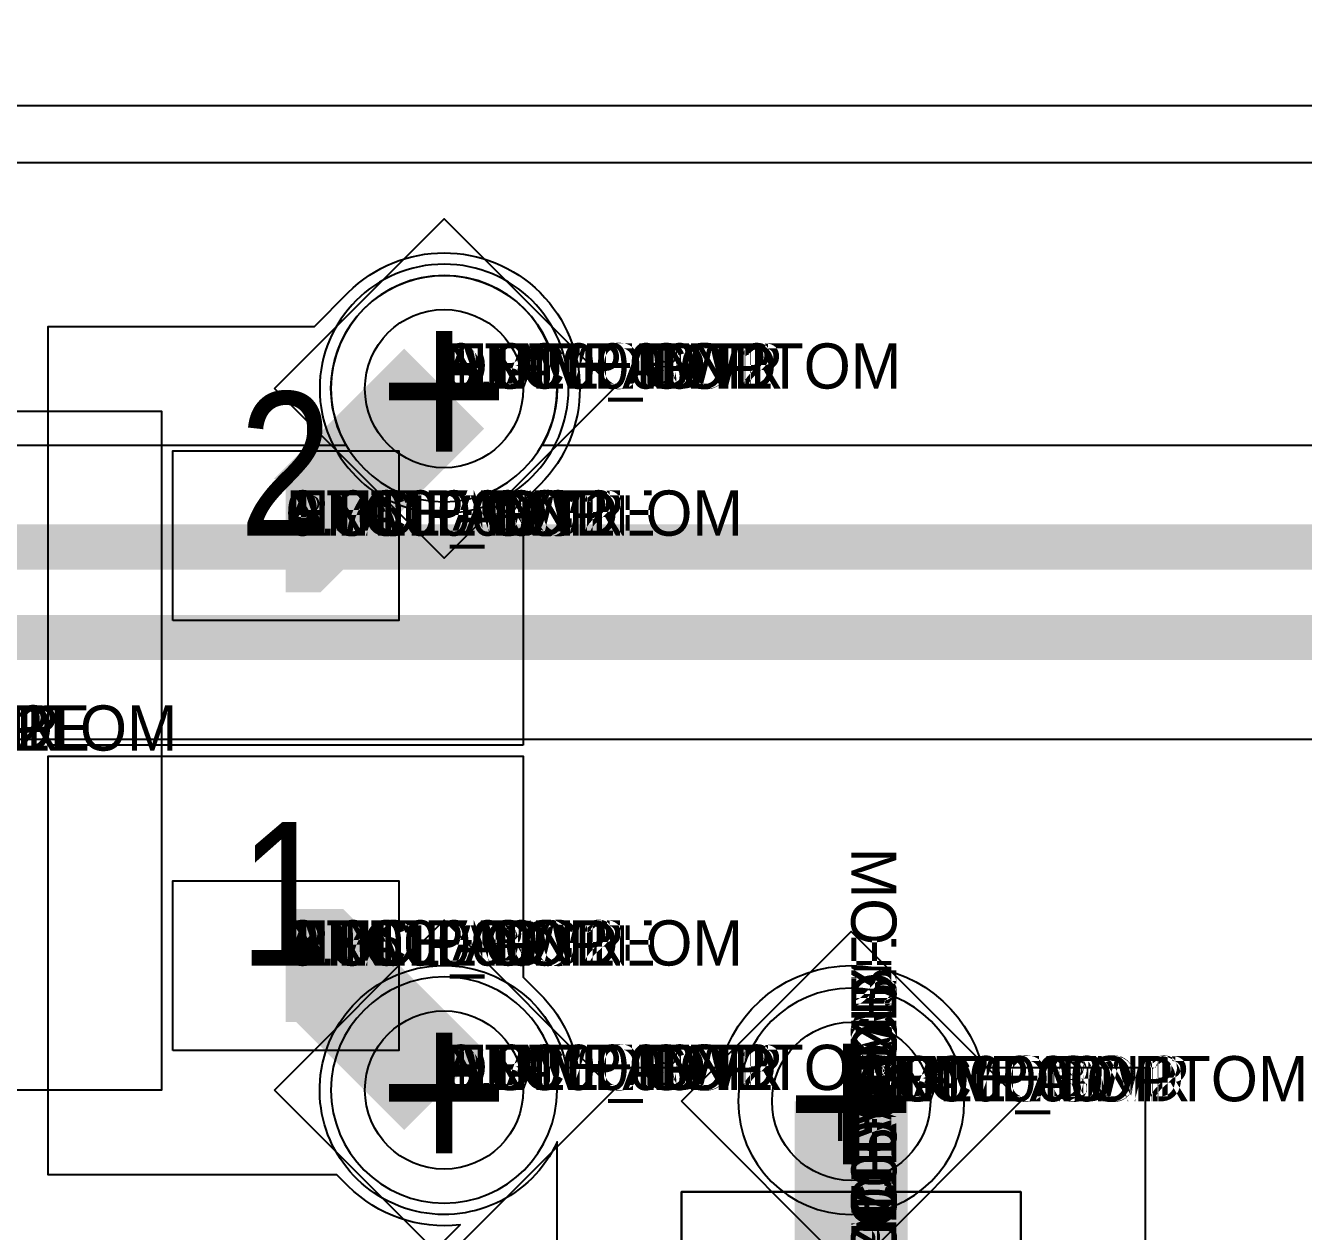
# Model space of a CAD drawing. Extents: x 0 to 323, y 0 to 320.
# Drawn here: x 90.06 to 95.71, y 254.63 to 259.96 of the extents above; entities that cross this region are included whole.
import ezdxf
from ezdxf.enums import TextEntityAlignment as Align

# ---------------------------------------------------------------- set-up
doc = ezdxf.new("R2010")
doc.units = 0
doc.header["$MEASUREMENT"] = 0
doc.layers.get('0').update_dxf_attribs({"linetype": 'CONTINUOUS'})
for name, color, linetype in [('CDN_FIGURES', 7, 'CONTINUOUS'), ('ETCH_BOTTOM', 7, 'CONTINUOUS'), ('ETCH_GND', 3, 'CONTINUOUS'), ('ETCH_INT1', 4, 'CONTINUOUS'), ('ETCH_INT2', 5, 'CONTINUOUS'), ('ETCH_PWR', 6, 'CONTINUOUS'), ('ETCH_TOP', 2, 'CONTINUOUS'), ('MANUFACTURING_NCLEGEND-1-6', 8, 'CONTINUOUS'), ('PACKAGE_GEOMETRY_ASSEMBLY_TOP', 11, 'CONTINUOUS'), ('PACKAGE_GEOMETRY_PIN_NUMBER', 9, 'CONTINUOUS')]:
    doc.layers.add(name, color=color, linetype=linetype)

# ---------------------------------------------------------------- blocks, each defined once
blk = doc.blocks.new('PAD_INFO')
for tag in ['SHAPE_TYPE', 'PAD_HEIGHT', 'PAD_LAYER', 'PAD_TYPE', 'PAD_WIDTH']:
    blk.add_attdef(tag, (0, 0), '', height=0.2)
at = {"flags": 2}
blk.add_attdef('CDN_TYPE', (0, 0), '', height=0.2, dxfattribs=at)
blk = doc.blocks.new('DRILL_INFO')
at = {"flags": 2}
blk.add_attdef('CDN_TYPE', (0, 0), '', height=0.2, dxfattribs=at)
for tag in ['FSHAPE', 'FCHAR', 'DRILL_HEIGHT', 'DIAMETER', 'PLATED', 'DRILL_WIDTH']:
    blk.add_attdef(tag, (0, 0), '', height=0.2)
blk = doc.blocks.new('VIA0700X0300')
at = {"layer": 'ETCH_BOTTOM'}
blk.add_circle((0, 0), 0.35, dxfattribs=at)
at = {"layer": 'ETCH_GND'}
blk.add_circle((0, 0), 0.35, dxfattribs=at)
at = {"layer": 'ETCH_INT1'}
blk.add_circle((0, 0), 0.35, dxfattribs=at)
at = {"layer": 'ETCH_INT2'}
blk.add_circle((0, 0), 0.35, dxfattribs=at)
at = {"layer": 'ETCH_PWR'}
blk.add_circle((0, 0), 0.35, dxfattribs=at)
at = {"layer": 'ETCH_TOP'}
blk.add_circle((0, 0), 0.35, dxfattribs=at)
ref = blk.add_blockref('PAD_INFO', (0, 0))
ref.add_attrib('PAD_LAYER', 'ETCH_TOP', (0, 0), dxfattribs={"height": 0.2})
ref.add_attrib('SHAPE_TYPE', 'NULL', (0, 0), dxfattribs={"height": 0.2})
ref.add_attrib('PAD_TYPE', 'ANTIPAD', (0, 0), dxfattribs={"height": 0.2})
ref.add_attrib('PAD_WIDTH', '0.000000', (0, 0), dxfattribs={"height": 0.2})
ref.add_attrib('PAD_HEIGHT', '0.000000', (0, 0), dxfattribs={"height": 0.2})
ref = blk.add_blockref('PAD_INFO', (0, 0))
ref.add_attrib('PAD_LAYER', 'ETCH_GND', (0, 0), dxfattribs={"height": 0.2})
ref.add_attrib('SHAPE_TYPE', 'NULL', (0, 0), dxfattribs={"height": 0.2})
ref.add_attrib('PAD_TYPE', 'ANTIPAD', (0, 0), dxfattribs={"height": 0.2})
ref.add_attrib('PAD_WIDTH', '0.000000', (0, 0), dxfattribs={"height": 0.2})
ref.add_attrib('PAD_HEIGHT', '0.000000', (0, 0), dxfattribs={"height": 0.2})
ref = blk.add_blockref('PAD_INFO', (0, 0))
ref.add_attrib('PAD_LAYER', 'ETCH_INT1', (0, 0), dxfattribs={"height": 0.2})
ref.add_attrib('SHAPE_TYPE', 'NULL', (0, 0), dxfattribs={"height": 0.2})
ref.add_attrib('PAD_TYPE', 'ANTIPAD', (0, 0), dxfattribs={"height": 0.2})
ref.add_attrib('PAD_WIDTH', '0.000000', (0, 0), dxfattribs={"height": 0.2})
ref.add_attrib('PAD_HEIGHT', '0.000000', (0, 0), dxfattribs={"height": 0.2})
ref = blk.add_blockref('PAD_INFO', (0, 0))
ref.add_attrib('PAD_LAYER', 'ETCH_INT2', (0, 0), dxfattribs={"height": 0.2})
ref.add_attrib('SHAPE_TYPE', 'NULL', (0, 0), dxfattribs={"height": 0.2})
ref.add_attrib('PAD_TYPE', 'ANTIPAD', (0, 0), dxfattribs={"height": 0.2})
ref.add_attrib('PAD_WIDTH', '0.000000', (0, 0), dxfattribs={"height": 0.2})
ref.add_attrib('PAD_HEIGHT', '0.000000', (0, 0), dxfattribs={"height": 0.2})
ref = blk.add_blockref('PAD_INFO', (0, 0))
ref.add_attrib('PAD_LAYER', 'ETCH_PWR', (0, 0), dxfattribs={"height": 0.2})
ref.add_attrib('SHAPE_TYPE', 'NULL', (0, 0), dxfattribs={"height": 0.2})
ref.add_attrib('PAD_TYPE', 'ANTIPAD', (0, 0), dxfattribs={"height": 0.2})
ref.add_attrib('PAD_WIDTH', '0.000000', (0, 0), dxfattribs={"height": 0.2})
ref.add_attrib('PAD_HEIGHT', '0.000000', (0, 0), dxfattribs={"height": 0.2})
ref = blk.add_blockref('PAD_INFO', (0, 0))
ref.add_attrib('PAD_LAYER', 'ETCH_BOTTOM', (0, 0), dxfattribs={"height": 0.2})
ref.add_attrib('SHAPE_TYPE', 'NULL', (0, 0), dxfattribs={"height": 0.2})
ref.add_attrib('PAD_TYPE', 'ANTIPAD', (0, 0), dxfattribs={"height": 0.2})
ref.add_attrib('PAD_WIDTH', '0.000000', (0, 0), dxfattribs={"height": 0.2})
ref.add_attrib('PAD_HEIGHT', '0.000000', (0, 0), dxfattribs={"height": 0.2})
ref = blk.add_blockref('PAD_INFO', (0, 0))
ref.add_attrib('PAD_LAYER', 'ETCH_TOP', (0, 0), dxfattribs={"height": 0.2})
ref.add_attrib('SHAPE_TYPE', 'NULL', (0, 0), dxfattribs={"height": 0.2})
ref.add_attrib('PAD_TYPE', 'THERMAL', (0, 0), dxfattribs={"height": 0.2})
ref.add_attrib('PAD_WIDTH', '0.000000', (0, 0), dxfattribs={"height": 0.2})
ref.add_attrib('PAD_HEIGHT', '0.000000', (0, 0), dxfattribs={"height": 0.2})
ref = blk.add_blockref('PAD_INFO', (0, 0))
ref.add_attrib('PAD_LAYER', 'ETCH_GND', (0, 0), dxfattribs={"height": 0.2})
ref.add_attrib('SHAPE_TYPE', 'NULL', (0, 0), dxfattribs={"height": 0.2})
ref.add_attrib('PAD_TYPE', 'THERMAL', (0, 0), dxfattribs={"height": 0.2})
ref.add_attrib('PAD_WIDTH', '0.000000', (0, 0), dxfattribs={"height": 0.2})
ref.add_attrib('PAD_HEIGHT', '0.000000', (0, 0), dxfattribs={"height": 0.2})
ref = blk.add_blockref('PAD_INFO', (0, 0))
ref.add_attrib('PAD_LAYER', 'ETCH_INT1', (0, 0), dxfattribs={"height": 0.2})
ref.add_attrib('SHAPE_TYPE', 'NULL', (0, 0), dxfattribs={"height": 0.2})
ref.add_attrib('PAD_TYPE', 'THERMAL', (0, 0), dxfattribs={"height": 0.2})
ref.add_attrib('PAD_WIDTH', '0.000000', (0, 0), dxfattribs={"height": 0.2})
ref.add_attrib('PAD_HEIGHT', '0.000000', (0, 0), dxfattribs={"height": 0.2})
ref = blk.add_blockref('PAD_INFO', (0, 0))
ref.add_attrib('PAD_LAYER', 'ETCH_INT2', (0, 0), dxfattribs={"height": 0.2})
ref.add_attrib('SHAPE_TYPE', 'NULL', (0, 0), dxfattribs={"height": 0.2})
ref.add_attrib('PAD_TYPE', 'THERMAL', (0, 0), dxfattribs={"height": 0.2})
ref.add_attrib('PAD_WIDTH', '0.000000', (0, 0), dxfattribs={"height": 0.2})
ref.add_attrib('PAD_HEIGHT', '0.000000', (0, 0), dxfattribs={"height": 0.2})
ref = blk.add_blockref('PAD_INFO', (0, 0))
ref.add_attrib('PAD_LAYER', 'ETCH_PWR', (0, 0), dxfattribs={"height": 0.2})
ref.add_attrib('SHAPE_TYPE', 'NULL', (0, 0), dxfattribs={"height": 0.2})
ref.add_attrib('PAD_TYPE', 'THERMAL', (0, 0), dxfattribs={"height": 0.2})
ref.add_attrib('PAD_WIDTH', '0.000000', (0, 0), dxfattribs={"height": 0.2})
ref.add_attrib('PAD_HEIGHT', '0.000000', (0, 0), dxfattribs={"height": 0.2})
ref = blk.add_blockref('PAD_INFO', (0, 0))
ref.add_attrib('PAD_LAYER', 'ETCH_BOTTOM', (0, 0), dxfattribs={"height": 0.2})
ref.add_attrib('SHAPE_TYPE', 'NULL', (0, 0), dxfattribs={"height": 0.2})
ref.add_attrib('PAD_TYPE', 'THERMAL', (0, 0), dxfattribs={"height": 0.2})
ref.add_attrib('PAD_WIDTH', '0.000000', (0, 0), dxfattribs={"height": 0.2})
ref.add_attrib('PAD_HEIGHT', '0.000000', (0, 0), dxfattribs={"height": 0.2})
ref = blk.add_blockref('PAD_INFO', (0, 0))
ref.add_attrib('PAD_LAYER', 'ETCH_TOP', (0, 0), dxfattribs={"height": 0.2})
ref.add_attrib('SHAPE_TYPE', 'CIRCLE', (0, 0), dxfattribs={"height": 0.2})
ref.add_attrib('PAD_TYPE', 'REGULAR', (0, 0), dxfattribs={"height": 0.2})
ref.add_attrib('PAD_WIDTH', '0.700000', (0, 0), dxfattribs={"height": 0.2})
ref.add_attrib('PAD_HEIGHT', '0.700000', (0, 0), dxfattribs={"height": 0.2})
ref = blk.add_blockref('PAD_INFO', (0, 0))
ref.add_attrib('PAD_LAYER', 'ETCH_GND', (0, 0), dxfattribs={"height": 0.2})
ref.add_attrib('SHAPE_TYPE', 'CIRCLE', (0, 0), dxfattribs={"height": 0.2})
ref.add_attrib('PAD_TYPE', 'REGULAR', (0, 0), dxfattribs={"height": 0.2})
ref.add_attrib('PAD_WIDTH', '0.700000', (0, 0), dxfattribs={"height": 0.2})
ref.add_attrib('PAD_HEIGHT', '0.700000', (0, 0), dxfattribs={"height": 0.2})
ref = blk.add_blockref('PAD_INFO', (0, 0))
ref.add_attrib('PAD_LAYER', 'ETCH_INT1', (0, 0), dxfattribs={"height": 0.2})
ref.add_attrib('SHAPE_TYPE', 'CIRCLE', (0, 0), dxfattribs={"height": 0.2})
ref.add_attrib('PAD_TYPE', 'REGULAR', (0, 0), dxfattribs={"height": 0.2})
ref.add_attrib('PAD_WIDTH', '0.700000', (0, 0), dxfattribs={"height": 0.2})
ref.add_attrib('PAD_HEIGHT', '0.700000', (0, 0), dxfattribs={"height": 0.2})
ref = blk.add_blockref('PAD_INFO', (0, 0))
ref.add_attrib('PAD_LAYER', 'ETCH_INT2', (0, 0), dxfattribs={"height": 0.2})
ref.add_attrib('SHAPE_TYPE', 'CIRCLE', (0, 0), dxfattribs={"height": 0.2})
ref.add_attrib('PAD_TYPE', 'REGULAR', (0, 0), dxfattribs={"height": 0.2})
ref.add_attrib('PAD_WIDTH', '0.700000', (0, 0), dxfattribs={"height": 0.2})
ref.add_attrib('PAD_HEIGHT', '0.700000', (0, 0), dxfattribs={"height": 0.2})
ref = blk.add_blockref('PAD_INFO', (0, 0))
ref.add_attrib('PAD_LAYER', 'ETCH_PWR', (0, 0), dxfattribs={"height": 0.2})
ref.add_attrib('SHAPE_TYPE', 'CIRCLE', (0, 0), dxfattribs={"height": 0.2})
ref.add_attrib('PAD_TYPE', 'REGULAR', (0, 0), dxfattribs={"height": 0.2})
ref.add_attrib('PAD_WIDTH', '0.700000', (0, 0), dxfattribs={"height": 0.2})
ref.add_attrib('PAD_HEIGHT', '0.700000', (0, 0), dxfattribs={"height": 0.2})
ref = blk.add_blockref('PAD_INFO', (0, 0))
ref.add_attrib('PAD_LAYER', 'ETCH_BOTTOM', (0, 0), dxfattribs={"height": 0.2})
ref.add_attrib('SHAPE_TYPE', 'CIRCLE', (0, 0), dxfattribs={"height": 0.2})
ref.add_attrib('PAD_TYPE', 'REGULAR', (0, 0), dxfattribs={"height": 0.2})
ref.add_attrib('PAD_WIDTH', '0.700000', (0, 0), dxfattribs={"height": 0.2})
ref.add_attrib('PAD_HEIGHT', '0.700000', (0, 0), dxfattribs={"height": 0.2})
ref = blk.add_blockref('DRILL_INFO', (0, 0))
ref.add_attrib('DIAMETER', '0.300000', (0, 0), dxfattribs={"height": 0.2})
ref.add_attrib('PLATED', 'PLATED', (0, 0), dxfattribs={"height": 0.2})
ref.add_attrib('FSHAPE', 'DIAMOND', (0, 0), dxfattribs={"height": 0.2})
ref.add_attrib('FCHAR', '+', (0, 0), dxfattribs={"height": 0.2})
ref.add_attrib('DRILL_WIDTH', '1.500000', (0, 0), dxfattribs={"height": 0.2})
ref.add_attrib('DRILL_HEIGHT', '1.500000', (0, 0), dxfattribs={"height": 0.2})
for tag in ['CDN_TYPE', 'PIN']:
    blk.add_attdef(tag, (0, 0), '', height=0.2)
at = {"flags": 2}
for tag in ['PSTKNAME', 'BBV']:
    blk.add_attdef(tag, (0, 0), '', height=0.2, dxfattribs=at)
blk = doc.blocks.new('FIGURE_DIAMOND')
at = {"layer": 'CDN_FIGURES'}
blk.add_lwpolyline([(-0.5, 0), (0, 0.5), (0.5, 0), (0, -0.5)], close=True, dxfattribs=at)
blk = doc.blocks.new('RC1000X1500TS')
at = {"layer": 'ETCH_TOP'}
blk.add_lwpolyline([(-0.5, -0.75), (-0.5, 0.75), (0.5, 0.75), (0.5, -0.75)], close=True, dxfattribs=at)
ref = blk.add_blockref('PAD_INFO', (0, 0))
ref.add_attrib('PAD_LAYER', 'ETCH_TOP', (0, 0), dxfattribs={"height": 0.2})
ref.add_attrib('SHAPE_TYPE', 'NULL', (0, 0), dxfattribs={"height": 0.2})
ref.add_attrib('PAD_TYPE', 'ANTIPAD', (0, 0), dxfattribs={"height": 0.2})
ref.add_attrib('PAD_WIDTH', '0.000000', (0, 0), dxfattribs={"height": 0.2})
ref.add_attrib('PAD_HEIGHT', '0.000000', (0, 0), dxfattribs={"height": 0.2})
ref = blk.add_blockref('PAD_INFO', (0, 0))
ref.add_attrib('PAD_LAYER', 'ETCH_GND', (0, 0), dxfattribs={"height": 0.2})
ref.add_attrib('SHAPE_TYPE', 'NULL', (0, 0), dxfattribs={"height": 0.2})
ref.add_attrib('PAD_TYPE', 'ANTIPAD', (0, 0), dxfattribs={"height": 0.2})
ref.add_attrib('PAD_WIDTH', '0.000000', (0, 0), dxfattribs={"height": 0.2})
ref.add_attrib('PAD_HEIGHT', '0.000000', (0, 0), dxfattribs={"height": 0.2})
ref = blk.add_blockref('PAD_INFO', (0, 0))
ref.add_attrib('PAD_LAYER', 'ETCH_INT1', (0, 0), dxfattribs={"height": 0.2})
ref.add_attrib('SHAPE_TYPE', 'NULL', (0, 0), dxfattribs={"height": 0.2})
ref.add_attrib('PAD_TYPE', 'ANTIPAD', (0, 0), dxfattribs={"height": 0.2})
ref.add_attrib('PAD_WIDTH', '0.000000', (0, 0), dxfattribs={"height": 0.2})
ref.add_attrib('PAD_HEIGHT', '0.000000', (0, 0), dxfattribs={"height": 0.2})
ref = blk.add_blockref('PAD_INFO', (0, 0))
ref.add_attrib('PAD_LAYER', 'ETCH_INT2', (0, 0), dxfattribs={"height": 0.2})
ref.add_attrib('SHAPE_TYPE', 'NULL', (0, 0), dxfattribs={"height": 0.2})
ref.add_attrib('PAD_TYPE', 'ANTIPAD', (0, 0), dxfattribs={"height": 0.2})
ref.add_attrib('PAD_WIDTH', '0.000000', (0, 0), dxfattribs={"height": 0.2})
ref.add_attrib('PAD_HEIGHT', '0.000000', (0, 0), dxfattribs={"height": 0.2})
ref = blk.add_blockref('PAD_INFO', (0, 0))
ref.add_attrib('PAD_LAYER', 'ETCH_PWR', (0, 0), dxfattribs={"height": 0.2})
ref.add_attrib('SHAPE_TYPE', 'NULL', (0, 0), dxfattribs={"height": 0.2})
ref.add_attrib('PAD_TYPE', 'ANTIPAD', (0, 0), dxfattribs={"height": 0.2})
ref.add_attrib('PAD_WIDTH', '0.000000', (0, 0), dxfattribs={"height": 0.2})
ref.add_attrib('PAD_HEIGHT', '0.000000', (0, 0), dxfattribs={"height": 0.2})
ref = blk.add_blockref('PAD_INFO', (0, 0))
ref.add_attrib('PAD_LAYER', 'ETCH_BOTTOM', (0, 0), dxfattribs={"height": 0.2})
ref.add_attrib('SHAPE_TYPE', 'NULL', (0, 0), dxfattribs={"height": 0.2})
ref.add_attrib('PAD_TYPE', 'ANTIPAD', (0, 0), dxfattribs={"height": 0.2})
ref.add_attrib('PAD_WIDTH', '0.000000', (0, 0), dxfattribs={"height": 0.2})
ref.add_attrib('PAD_HEIGHT', '0.000000', (0, 0), dxfattribs={"height": 0.2})
ref = blk.add_blockref('PAD_INFO', (0, 0))
ref.add_attrib('PAD_LAYER', 'ETCH_TOP', (0, 0), dxfattribs={"height": 0.2})
ref.add_attrib('SHAPE_TYPE', 'NULL', (0, 0), dxfattribs={"height": 0.2})
ref.add_attrib('PAD_TYPE', 'THERMAL', (0, 0), dxfattribs={"height": 0.2})
ref.add_attrib('PAD_WIDTH', '0.000000', (0, 0), dxfattribs={"height": 0.2})
ref.add_attrib('PAD_HEIGHT', '0.000000', (0, 0), dxfattribs={"height": 0.2})
ref = blk.add_blockref('PAD_INFO', (0, 0))
ref.add_attrib('PAD_LAYER', 'ETCH_GND', (0, 0), dxfattribs={"height": 0.2})
ref.add_attrib('SHAPE_TYPE', 'NULL', (0, 0), dxfattribs={"height": 0.2})
ref.add_attrib('PAD_TYPE', 'THERMAL', (0, 0), dxfattribs={"height": 0.2})
ref.add_attrib('PAD_WIDTH', '0.000000', (0, 0), dxfattribs={"height": 0.2})
ref.add_attrib('PAD_HEIGHT', '0.000000', (0, 0), dxfattribs={"height": 0.2})
ref = blk.add_blockref('PAD_INFO', (0, 0))
ref.add_attrib('PAD_LAYER', 'ETCH_INT1', (0, 0), dxfattribs={"height": 0.2})
ref.add_attrib('SHAPE_TYPE', 'NULL', (0, 0), dxfattribs={"height": 0.2})
ref.add_attrib('PAD_TYPE', 'THERMAL', (0, 0), dxfattribs={"height": 0.2})
ref.add_attrib('PAD_WIDTH', '0.000000', (0, 0), dxfattribs={"height": 0.2})
ref.add_attrib('PAD_HEIGHT', '0.000000', (0, 0), dxfattribs={"height": 0.2})
ref = blk.add_blockref('PAD_INFO', (0, 0))
ref.add_attrib('PAD_LAYER', 'ETCH_INT2', (0, 0), dxfattribs={"height": 0.2})
ref.add_attrib('SHAPE_TYPE', 'NULL', (0, 0), dxfattribs={"height": 0.2})
ref.add_attrib('PAD_TYPE', 'THERMAL', (0, 0), dxfattribs={"height": 0.2})
ref.add_attrib('PAD_WIDTH', '0.000000', (0, 0), dxfattribs={"height": 0.2})
ref.add_attrib('PAD_HEIGHT', '0.000000', (0, 0), dxfattribs={"height": 0.2})
ref = blk.add_blockref('PAD_INFO', (0, 0))
ref.add_attrib('PAD_LAYER', 'ETCH_PWR', (0, 0), dxfattribs={"height": 0.2})
ref.add_attrib('SHAPE_TYPE', 'NULL', (0, 0), dxfattribs={"height": 0.2})
ref.add_attrib('PAD_TYPE', 'THERMAL', (0, 0), dxfattribs={"height": 0.2})
ref.add_attrib('PAD_WIDTH', '0.000000', (0, 0), dxfattribs={"height": 0.2})
ref.add_attrib('PAD_HEIGHT', '0.000000', (0, 0), dxfattribs={"height": 0.2})
ref = blk.add_blockref('PAD_INFO', (0, 0))
ref.add_attrib('PAD_LAYER', 'ETCH_BOTTOM', (0, 0), dxfattribs={"height": 0.2})
ref.add_attrib('SHAPE_TYPE', 'NULL', (0, 0), dxfattribs={"height": 0.2})
ref.add_attrib('PAD_TYPE', 'THERMAL', (0, 0), dxfattribs={"height": 0.2})
ref.add_attrib('PAD_WIDTH', '0.000000', (0, 0), dxfattribs={"height": 0.2})
ref.add_attrib('PAD_HEIGHT', '0.000000', (0, 0), dxfattribs={"height": 0.2})
ref = blk.add_blockref('PAD_INFO', (0, 0))
ref.add_attrib('PAD_LAYER', 'ETCH_GND', (0, 0), dxfattribs={"height": 0.2})
ref.add_attrib('SHAPE_TYPE', 'NULL', (0, 0), dxfattribs={"height": 0.2})
ref.add_attrib('PAD_TYPE', 'REGULAR', (0, 0), dxfattribs={"height": 0.2})
ref.add_attrib('PAD_WIDTH', '0.000000', (0, 0), dxfattribs={"height": 0.2})
ref.add_attrib('PAD_HEIGHT', '0.000000', (0, 0), dxfattribs={"height": 0.2})
ref = blk.add_blockref('PAD_INFO', (0, 0))
ref.add_attrib('PAD_LAYER', 'ETCH_INT1', (0, 0), dxfattribs={"height": 0.2})
ref.add_attrib('SHAPE_TYPE', 'NULL', (0, 0), dxfattribs={"height": 0.2})
ref.add_attrib('PAD_TYPE', 'REGULAR', (0, 0), dxfattribs={"height": 0.2})
ref.add_attrib('PAD_WIDTH', '0.000000', (0, 0), dxfattribs={"height": 0.2})
ref.add_attrib('PAD_HEIGHT', '0.000000', (0, 0), dxfattribs={"height": 0.2})
ref = blk.add_blockref('PAD_INFO', (0, 0))
ref.add_attrib('PAD_LAYER', 'ETCH_INT2', (0, 0), dxfattribs={"height": 0.2})
ref.add_attrib('SHAPE_TYPE', 'NULL', (0, 0), dxfattribs={"height": 0.2})
ref.add_attrib('PAD_TYPE', 'REGULAR', (0, 0), dxfattribs={"height": 0.2})
ref.add_attrib('PAD_WIDTH', '0.000000', (0, 0), dxfattribs={"height": 0.2})
ref.add_attrib('PAD_HEIGHT', '0.000000', (0, 0), dxfattribs={"height": 0.2})
ref = blk.add_blockref('PAD_INFO', (0, 0))
ref.add_attrib('PAD_LAYER', 'ETCH_PWR', (0, 0), dxfattribs={"height": 0.2})
ref.add_attrib('SHAPE_TYPE', 'NULL', (0, 0), dxfattribs={"height": 0.2})
ref.add_attrib('PAD_TYPE', 'REGULAR', (0, 0), dxfattribs={"height": 0.2})
ref.add_attrib('PAD_WIDTH', '0.000000', (0, 0), dxfattribs={"height": 0.2})
ref.add_attrib('PAD_HEIGHT', '0.000000', (0, 0), dxfattribs={"height": 0.2})
ref = blk.add_blockref('PAD_INFO', (0, 0))
ref.add_attrib('PAD_LAYER', 'ETCH_BOTTOM', (0, 0), dxfattribs={"height": 0.2})
ref.add_attrib('SHAPE_TYPE', 'NULL', (0, 0), dxfattribs={"height": 0.2})
ref.add_attrib('PAD_TYPE', 'REGULAR', (0, 0), dxfattribs={"height": 0.2})
ref.add_attrib('PAD_WIDTH', '0.000000', (0, 0), dxfattribs={"height": 0.2})
ref.add_attrib('PAD_HEIGHT', '0.000000', (0, 0), dxfattribs={"height": 0.2})
ref = blk.add_blockref('DRILL_INFO', (0, 0))
ref.add_attrib('DIAMETER', '0.000000', (0, 0), dxfattribs={"height": 0.2})
ref.add_attrib('PLATED', 'PLATED', (0, 0), dxfattribs={"height": 0.2})
ref.add_attrib('FSHAPE', 'NULL', (0, 0), dxfattribs={"height": 0.2})
ref.add_attrib('DRILL_WIDTH', '0.000000', (0, 0), dxfattribs={"height": 0.2})
ref.add_attrib('DRILL_HEIGHT', '0.000000', (0, 0), dxfattribs={"height": 0.2})
ref = blk.add_blockref('PAD_INFO', (0, 0))
ref.add_attrib('PAD_LAYER', 'ETCH_TOP', (0, 0), dxfattribs={"height": 0.2})
ref.add_attrib('SHAPE_TYPE', 'RECTANGLE', (0, 0), dxfattribs={"height": 0.2})
ref.add_attrib('PAD_TYPE', 'REGULAR', (0, 0), dxfattribs={"height": 0.2})
ref.add_attrib('PAD_WIDTH', '1.000000', (0, 0), dxfattribs={"height": 0.2})
ref.add_attrib('PAD_HEIGHT', '1.500000', (0, 0), dxfattribs={"height": 0.2})
for tag in ['CDN_TYPE', 'PIN']:
    blk.add_attdef(tag, (0, 0), '', height=0.2)
at = {"flags": 2}
for tag in ['PSTKNAME', 'BBV']:
    blk.add_attdef(tag, (0, 0), '', height=0.2, dxfattribs=at)
blk = doc.blocks.new('F56')
at = {"layer": 'ETCH_TOP'}
ref = blk.add_blockref('RC1000X1500TS', (0, 0), dxfattribs=at)
ref.add_attrib('CDN_TYPE', 'PIN', (0, 0), dxfattribs={"height": 0.2})
ref.add_attrib('PIN', '1', (0, 0), dxfattribs={"height": 0.2})
ref = blk.add_blockref('RC1000X1500TS', (1.75, 0), dxfattribs=at)
ref.add_attrib('CDN_TYPE', 'PIN', (0, 0), dxfattribs={"height": 0.2})
ref.add_attrib('PIN', '2', (0, 0), dxfattribs={"height": 0.2})
at = {"flags": 2}
for tag in ['SYMBOL_TYPE', 'CDN_TYPE', 'REFDES']:
    blk.add_attdef(tag, (0, 0), '', height=0.2, dxfattribs=at)
blk = doc.blocks.new('RC1000X0750TS')
at = {"layer": 'ETCH_TOP'}
blk.add_lwpolyline([(-0.5, -0.375), (-0.5, 0.375), (0.5, 0.375), (0.5, -0.375)], close=True, dxfattribs=at)
ref = blk.add_blockref('PAD_INFO', (0, 0))
ref.add_attrib('PAD_LAYER', 'ETCH_TOP', (0, 0), dxfattribs={"height": 0.2})
ref.add_attrib('SHAPE_TYPE', 'NULL', (0, 0), dxfattribs={"height": 0.2})
ref.add_attrib('PAD_TYPE', 'ANTIPAD', (0, 0), dxfattribs={"height": 0.2})
ref.add_attrib('PAD_WIDTH', '0.000000', (0, 0), dxfattribs={"height": 0.2})
ref.add_attrib('PAD_HEIGHT', '0.000000', (0, 0), dxfattribs={"height": 0.2})
ref = blk.add_blockref('PAD_INFO', (0, 0))
ref.add_attrib('PAD_LAYER', 'ETCH_GND', (0, 0), dxfattribs={"height": 0.2})
ref.add_attrib('SHAPE_TYPE', 'NULL', (0, 0), dxfattribs={"height": 0.2})
ref.add_attrib('PAD_TYPE', 'ANTIPAD', (0, 0), dxfattribs={"height": 0.2})
ref.add_attrib('PAD_WIDTH', '0.000000', (0, 0), dxfattribs={"height": 0.2})
ref.add_attrib('PAD_HEIGHT', '0.000000', (0, 0), dxfattribs={"height": 0.2})
ref = blk.add_blockref('PAD_INFO', (0, 0))
ref.add_attrib('PAD_LAYER', 'ETCH_INT1', (0, 0), dxfattribs={"height": 0.2})
ref.add_attrib('SHAPE_TYPE', 'NULL', (0, 0), dxfattribs={"height": 0.2})
ref.add_attrib('PAD_TYPE', 'ANTIPAD', (0, 0), dxfattribs={"height": 0.2})
ref.add_attrib('PAD_WIDTH', '0.000000', (0, 0), dxfattribs={"height": 0.2})
ref.add_attrib('PAD_HEIGHT', '0.000000', (0, 0), dxfattribs={"height": 0.2})
ref = blk.add_blockref('PAD_INFO', (0, 0))
ref.add_attrib('PAD_LAYER', 'ETCH_INT2', (0, 0), dxfattribs={"height": 0.2})
ref.add_attrib('SHAPE_TYPE', 'NULL', (0, 0), dxfattribs={"height": 0.2})
ref.add_attrib('PAD_TYPE', 'ANTIPAD', (0, 0), dxfattribs={"height": 0.2})
ref.add_attrib('PAD_WIDTH', '0.000000', (0, 0), dxfattribs={"height": 0.2})
ref.add_attrib('PAD_HEIGHT', '0.000000', (0, 0), dxfattribs={"height": 0.2})
ref = blk.add_blockref('PAD_INFO', (0, 0))
ref.add_attrib('PAD_LAYER', 'ETCH_PWR', (0, 0), dxfattribs={"height": 0.2})
ref.add_attrib('SHAPE_TYPE', 'NULL', (0, 0), dxfattribs={"height": 0.2})
ref.add_attrib('PAD_TYPE', 'ANTIPAD', (0, 0), dxfattribs={"height": 0.2})
ref.add_attrib('PAD_WIDTH', '0.000000', (0, 0), dxfattribs={"height": 0.2})
ref.add_attrib('PAD_HEIGHT', '0.000000', (0, 0), dxfattribs={"height": 0.2})
ref = blk.add_blockref('PAD_INFO', (0, 0))
ref.add_attrib('PAD_LAYER', 'ETCH_BOTTOM', (0, 0), dxfattribs={"height": 0.2})
ref.add_attrib('SHAPE_TYPE', 'NULL', (0, 0), dxfattribs={"height": 0.2})
ref.add_attrib('PAD_TYPE', 'ANTIPAD', (0, 0), dxfattribs={"height": 0.2})
ref.add_attrib('PAD_WIDTH', '0.000000', (0, 0), dxfattribs={"height": 0.2})
ref.add_attrib('PAD_HEIGHT', '0.000000', (0, 0), dxfattribs={"height": 0.2})
ref = blk.add_blockref('PAD_INFO', (0, 0))
ref.add_attrib('PAD_LAYER', 'ETCH_TOP', (0, 0), dxfattribs={"height": 0.2})
ref.add_attrib('SHAPE_TYPE', 'NULL', (0, 0), dxfattribs={"height": 0.2})
ref.add_attrib('PAD_TYPE', 'THERMAL', (0, 0), dxfattribs={"height": 0.2})
ref.add_attrib('PAD_WIDTH', '0.000000', (0, 0), dxfattribs={"height": 0.2})
ref.add_attrib('PAD_HEIGHT', '0.000000', (0, 0), dxfattribs={"height": 0.2})
ref = blk.add_blockref('PAD_INFO', (0, 0))
ref.add_attrib('PAD_LAYER', 'ETCH_GND', (0, 0), dxfattribs={"height": 0.2})
ref.add_attrib('SHAPE_TYPE', 'NULL', (0, 0), dxfattribs={"height": 0.2})
ref.add_attrib('PAD_TYPE', 'THERMAL', (0, 0), dxfattribs={"height": 0.2})
ref.add_attrib('PAD_WIDTH', '0.000000', (0, 0), dxfattribs={"height": 0.2})
ref.add_attrib('PAD_HEIGHT', '0.000000', (0, 0), dxfattribs={"height": 0.2})
ref = blk.add_blockref('PAD_INFO', (0, 0))
ref.add_attrib('PAD_LAYER', 'ETCH_INT1', (0, 0), dxfattribs={"height": 0.2})
ref.add_attrib('SHAPE_TYPE', 'NULL', (0, 0), dxfattribs={"height": 0.2})
ref.add_attrib('PAD_TYPE', 'THERMAL', (0, 0), dxfattribs={"height": 0.2})
ref.add_attrib('PAD_WIDTH', '0.000000', (0, 0), dxfattribs={"height": 0.2})
ref.add_attrib('PAD_HEIGHT', '0.000000', (0, 0), dxfattribs={"height": 0.2})
ref = blk.add_blockref('PAD_INFO', (0, 0))
ref.add_attrib('PAD_LAYER', 'ETCH_INT2', (0, 0), dxfattribs={"height": 0.2})
ref.add_attrib('SHAPE_TYPE', 'NULL', (0, 0), dxfattribs={"height": 0.2})
ref.add_attrib('PAD_TYPE', 'THERMAL', (0, 0), dxfattribs={"height": 0.2})
ref.add_attrib('PAD_WIDTH', '0.000000', (0, 0), dxfattribs={"height": 0.2})
ref.add_attrib('PAD_HEIGHT', '0.000000', (0, 0), dxfattribs={"height": 0.2})
ref = blk.add_blockref('PAD_INFO', (0, 0))
ref.add_attrib('PAD_LAYER', 'ETCH_PWR', (0, 0), dxfattribs={"height": 0.2})
ref.add_attrib('SHAPE_TYPE', 'NULL', (0, 0), dxfattribs={"height": 0.2})
ref.add_attrib('PAD_TYPE', 'THERMAL', (0, 0), dxfattribs={"height": 0.2})
ref.add_attrib('PAD_WIDTH', '0.000000', (0, 0), dxfattribs={"height": 0.2})
ref.add_attrib('PAD_HEIGHT', '0.000000', (0, 0), dxfattribs={"height": 0.2})
ref = blk.add_blockref('PAD_INFO', (0, 0))
ref.add_attrib('PAD_LAYER', 'ETCH_BOTTOM', (0, 0), dxfattribs={"height": 0.2})
ref.add_attrib('SHAPE_TYPE', 'NULL', (0, 0), dxfattribs={"height": 0.2})
ref.add_attrib('PAD_TYPE', 'THERMAL', (0, 0), dxfattribs={"height": 0.2})
ref.add_attrib('PAD_WIDTH', '0.000000', (0, 0), dxfattribs={"height": 0.2})
ref.add_attrib('PAD_HEIGHT', '0.000000', (0, 0), dxfattribs={"height": 0.2})
ref = blk.add_blockref('PAD_INFO', (0, 0))
ref.add_attrib('PAD_LAYER', 'ETCH_TOP', (0, 0), dxfattribs={"height": 0.2})
ref.add_attrib('SHAPE_TYPE', 'RECTANGLE', (0, 0), dxfattribs={"height": 0.2})
ref.add_attrib('PAD_TYPE', 'REGULAR', (0, 0), dxfattribs={"height": 0.2})
ref.add_attrib('PAD_WIDTH', '1.000000', (0, 0), dxfattribs={"height": 0.2})
ref.add_attrib('PAD_HEIGHT', '0.750000', (0, 0), dxfattribs={"height": 0.2})
ref = blk.add_blockref('PAD_INFO', (0, 0))
ref.add_attrib('PAD_LAYER', 'ETCH_GND', (0, 0), dxfattribs={"height": 0.2})
ref.add_attrib('SHAPE_TYPE', 'NULL', (0, 0), dxfattribs={"height": 0.2})
ref.add_attrib('PAD_TYPE', 'REGULAR', (0, 0), dxfattribs={"height": 0.2})
ref.add_attrib('PAD_WIDTH', '0.000000', (0, 0), dxfattribs={"height": 0.2})
ref.add_attrib('PAD_HEIGHT', '0.000000', (0, 0), dxfattribs={"height": 0.2})
ref = blk.add_blockref('PAD_INFO', (0, 0))
ref.add_attrib('PAD_LAYER', 'ETCH_INT1', (0, 0), dxfattribs={"height": 0.2})
ref.add_attrib('SHAPE_TYPE', 'NULL', (0, 0), dxfattribs={"height": 0.2})
ref.add_attrib('PAD_TYPE', 'REGULAR', (0, 0), dxfattribs={"height": 0.2})
ref.add_attrib('PAD_WIDTH', '0.000000', (0, 0), dxfattribs={"height": 0.2})
ref.add_attrib('PAD_HEIGHT', '0.000000', (0, 0), dxfattribs={"height": 0.2})
ref = blk.add_blockref('PAD_INFO', (0, 0))
ref.add_attrib('PAD_LAYER', 'ETCH_INT2', (0, 0), dxfattribs={"height": 0.2})
ref.add_attrib('SHAPE_TYPE', 'NULL', (0, 0), dxfattribs={"height": 0.2})
ref.add_attrib('PAD_TYPE', 'REGULAR', (0, 0), dxfattribs={"height": 0.2})
ref.add_attrib('PAD_WIDTH', '0.000000', (0, 0), dxfattribs={"height": 0.2})
ref.add_attrib('PAD_HEIGHT', '0.000000', (0, 0), dxfattribs={"height": 0.2})
ref = blk.add_blockref('PAD_INFO', (0, 0))
ref.add_attrib('PAD_LAYER', 'ETCH_PWR', (0, 0), dxfattribs={"height": 0.2})
ref.add_attrib('SHAPE_TYPE', 'NULL', (0, 0), dxfattribs={"height": 0.2})
ref.add_attrib('PAD_TYPE', 'REGULAR', (0, 0), dxfattribs={"height": 0.2})
ref.add_attrib('PAD_WIDTH', '0.000000', (0, 0), dxfattribs={"height": 0.2})
ref.add_attrib('PAD_HEIGHT', '0.000000', (0, 0), dxfattribs={"height": 0.2})
ref = blk.add_blockref('PAD_INFO', (0, 0))
ref.add_attrib('PAD_LAYER', 'ETCH_BOTTOM', (0, 0), dxfattribs={"height": 0.2})
ref.add_attrib('SHAPE_TYPE', 'NULL', (0, 0), dxfattribs={"height": 0.2})
ref.add_attrib('PAD_TYPE', 'REGULAR', (0, 0), dxfattribs={"height": 0.2})
ref.add_attrib('PAD_WIDTH', '0.000000', (0, 0), dxfattribs={"height": 0.2})
ref.add_attrib('PAD_HEIGHT', '0.000000', (0, 0), dxfattribs={"height": 0.2})
ref = blk.add_blockref('DRILL_INFO', (0, 0))
ref.add_attrib('DIAMETER', '0.000000', (0, 0), dxfattribs={"height": 0.2})
ref.add_attrib('PLATED', 'PLATED', (0, 0), dxfattribs={"height": 0.2})
ref.add_attrib('FSHAPE', 'NULL', (0, 0), dxfattribs={"height": 0.2})
ref.add_attrib('DRILL_WIDTH', '0.000000', (0, 0), dxfattribs={"height": 0.2})
ref.add_attrib('DRILL_HEIGHT', '0.000000', (0, 0), dxfattribs={"height": 0.2})
for tag in ['CDN_TYPE', 'PIN']:
    blk.add_attdef(tag, (0, 0), '', height=0.2)
at = {"flags": 2}
for tag in ['PSTKNAME', 'BBV']:
    blk.add_attdef(tag, (0, 0), '', height=0.2, dxfattribs=at)
blk = doc.blocks.new('F341')
at = {"layer": 'PACKAGE_GEOMETRY_ASSEMBLY_TOP'}
blk.add_lwpolyline([(-1.95, -0.55), (-1.95, 2.45), (-0.55, 2.45), (-0.55, -0.55)], close=True, dxfattribs=at)
at = {"layer": 'ETCH_TOP'}
ref = blk.add_blockref('RC1000X0750TS', (0, 1.9), dxfattribs=at)
ref.add_attrib('CDN_TYPE', 'PIN', (0, 0), dxfattribs={"height": 0.2})
ref.add_attrib('PIN', '2', (0, 0), dxfattribs={"height": 0.2})
ref = blk.add_blockref('RC1000X0750TS', (-2.5, 0.95), dxfattribs=at)
ref.add_attrib('CDN_TYPE', 'PIN', (0, 0), dxfattribs={"height": 0.2})
ref.add_attrib('PIN', '3', (0, 0), dxfattribs={"height": 0.2})
ref = blk.add_blockref('RC1000X0750TS', (0, 0), dxfattribs=at)
ref.add_attrib('CDN_TYPE', 'PIN', (0, 0), dxfattribs={"height": 0.2})
ref.add_attrib('PIN', '1', (0, 0), dxfattribs={"height": 0.2})
at = {"flags": 2}
for tag in ['SYMBOL_TYPE', 'CDN_TYPE', 'REFDES']:
    blk.add_attdef(tag, (0, 0), '', height=0.2, dxfattribs=at)

msp = doc.modelspace()

# ---------------------------------------------------------------- linework, layer by layer
at = {"layer": 'ETCH_BOTTOM'}
msp.add_lwpolyline([(92.4627, 258.3555, 1), (91.3625, 258.3555, 1)], format="xyb", close=True, dxfattribs=at)
for points, format in [([(85.4125, 247.8556), (86.1125, 247.8556), (86.1125, 249.1056), (90.364, 249.1056), (92.7638, 251.5054), (92.4125, 251.5054), (92.4125, 255.0259, -6.468272), (92.4535, 255.3556), (93.1316, 255.3556, -0.774485), (94.2936, 255.3556), (95.0127, 255.3556), (95.0127, 251.5054), (94.3043, 251.5054, -0.155693), (94.1369, 251.1812), (90.8612, 247.9054), (90.5127, 247.9054), (90.5127, 247.5252, -0.795288), (90.5127, 246.3558), (90.5127, 244.4128), (92.124, 246.0241, -0.086848), (92.2651, 246.1232, -1.283443), (92.6381, 245.1237), (89.7697, 242.2554), (78.5127, 242.2554)], "xyb"), ([(93.7126, 255.2055, 0.5, 0.5, 0), (93.7126, 254.3055, 0.5, 0.5, 0)], "xyseb")]:
    msp.add_lwpolyline(points, format=format, dxfattribs=at)
at = {"layer": 'ETCH_GND'}
for points in [[(92.4127, 258.3555, 1), (91.4125, 258.3555, 1)], [(92.4127, 255.2555, 1), (91.4125, 255.2555, 1)], [(94.2127, 255.2055, 1), (93.2125, 255.2055, 1)]]:
    msp.add_lwpolyline(points, format="xyb", close=True, dxfattribs=at)
at = {"layer": 'ETCH_INT1'}
for points, format in [([(141.7552, 268.6655, 0.2, 0.2, 0), (141.3826, 269.0381, 0.2, 0.2, 0), (141.3826, 269.5812, 0.2, 0.2, 0), (140.3883, 270.5755, 0.2, 0.2, 0), (135.7469, 270.5755, 0.2, 0.2, 0), (129.2169, 264.0455, 0.2, 0.2, 0), (128.4969, 264.0455, 0.2, 0.2, 0), (126.9269, 262.4755, 0.2, 0.2, 0), (116.6469, 262.4755, 0.2, 0.2, 0), (111.8269, 257.6555, 0.2, 0.2, 0), (83.964, 257.6555, 0.2, 0.2, 0), (83.914, 257.7055, 0.2, 0.2, 0), (42.8583, 257.7055, 0.2, 0.2, 0), (40.6583, 259.9055, 0.2, 0.2, 0), (32.1183, 259.9055, 0.2, 0.2, 0), (31.2883, 260.7355, 0.2, 0.2, 0), (24.2869, 260.7355, 0.2, 0.2, 0), (22.2326, 258.6812, 0.2, 0.2, 0), (22.2326, 245.0912, 0.2, 0.2, 0), (17.6669, 240.5255, 0.2, 0.2, 0), (12.0269, 240.5255, 0.2, 0.2, 0), (11.4768, 239.9755, 0.2, 0.2, 0), (10.0426, 239.9755, 0.2, 0.2, 0), (8.9926, 238.9255, 0.2, 0.2, 0)], "xyseb"), ([(10.9926, 238.9255, 0.2, 0.2, 0), (12.1926, 240.1255, 0.2, 0.2, 0), (17.8326, 240.1255, 0.2, 0.2, 0), (22.6326, 244.9255, 0.2, 0.2, 0), (22.6326, 258.5155, 0.2, 0.2, 0), (24.4526, 260.3355, 0.2, 0.2, 0), (31.1226, 260.3355, 0.2, 0.2, 0), (31.9526, 259.5055, 0.2, 0.2, 0), (40.4926, 259.5055, 0.2, 0.2, 0), (42.6926, 257.3055, 0.2, 0.2, 0), (83.7483, 257.3055, 0.2, 0.2, 0), (83.7983, 257.2555, 0.2, 0.2, 0), (111.9926, 257.2555, 0.2, 0.2, 0), (116.8126, 262.0755, 0.2, 0.2, 0), (127.0926, 262.0755, 0.2, 0.2, 0), (128.6626, 263.6455, 0.2, 0.2, 0), (129.3826, 263.6455, 0.2, 0.2, 0), (135.9126, 270.1755, 0.2, 0.2, 0), (140.2226, 270.1755, 0.2, 0.2, 0), (140.9826, 269.4155, 0.2, 0.2, 0), (140.9826, 269.038, 0.2, 0.2, 0), (140.6101, 268.6655, 0.2, 0.2, 0)], "xyseb"), ([(84.6897, 258.1056), (86.2542, 258.1056, -1.52703), (87.171, 258.1056), (91.4794, 258.1056, -1.73133), (92.3458, 258.1056), (111.6405, 258.1056), (115.3136, 261.7787, -4.097924), (115.6394, 262.1045), (116.4605, 262.9256), (126.7405, 262.9256), (127.1115, 263.2967, -5.251596), (127.3714, 263.5566), (128.3105, 264.4956)], "xyb"), ([(127.9265, 262.2728), (127.279, 261.6254), (116.999, 261.6254), (116.4253, 261.0517, -2.041175), (115.8664, 260.4928), (112.179, 256.8054), (83.6119, 256.8054)], "xyb")]:
    msp.add_lwpolyline(points, format=format, dxfattribs=at)
msp.add_lwpolyline([(94.2127, 255.2055, 1), (93.2125, 255.2055, 1)], format="xyb", close=True, dxfattribs=at)
at = {"layer": 'ETCH_INT2'}
for points in [[(91.9126, 258.8556, 1), (91.9126, 257.8554, 1)], [(93.7126, 255.7056, 1), (93.7126, 254.7054, 1)]]:
    msp.add_lwpolyline(points, format="xyb", close=True, dxfattribs=at)
at = {"layer": 'ETCH_PWR'}
for points in [[(127.9126, 259.6055), (127.0626, 258.7555), (127.0626, 258.5555), (123.6704, 258.5555), (123.6557, 258.5693, 0.397167), (122.9695, 258.5693), (122.9548, 258.5555), (121.1704, 258.5555), (121.1557, 258.5693, 0.397167), (120.4695, 258.5693), (120.4548, 258.5555), (119.1126, 258.5555), (118.0626, 259.6055), (110.8966, 259.6055), (110.8816, 259.6285, 0.541981), (110.0436, 259.6285), (110.0286, 259.6055), (76.1126, 259.6055)], [(76.2126, 259.3555), (117.8626, 259.3555), (118.8626, 258.3555), (120.3355, 258.3555, 1.362659), (121.2897, 258.3555), (122.8355, 258.3555, 1.362659), (123.7897, 258.3555), (127.3126, 258.3555), (127.3126, 258.5055), (128.1626, 259.3555)]]:
    msp.add_lwpolyline(points, format="xyb", dxfattribs=at)
for points in [[(92.4127, 255.2555, 1), (91.4125, 255.2555, 1)], [(94.2127, 255.2055, 1), (93.2125, 255.2055, 1)]]:
    msp.add_lwpolyline(points, format="xyb", close=True, dxfattribs=at)
at = {"layer": 'ETCH_TOP'}
msp.add_lwpolyline([(92.2627, 256.7804), (90.1625, 256.7804), (90.1625, 258.6306), (91.339, 258.6306), (91.4883, 258.7798, -1), (92.3369, 257.9312), (92.2627, 257.8569)], format="xyb", close=True, dxfattribs=at)
for points, format in [([(91.2126, 257.7055, 0.5, 0.5, 0), (91.2626, 257.7055, 0.5, 0.5, 0), (91.9126, 258.3555, 0.5, 0.5, 0)], "xyseb"), ([(91.544, 254.2206), (91.983, 254.6595, -0.229658), (91.4883, 254.8312), (91.439, 254.8804), (90.1625, 254.8804), (90.1625, 256.7306), (92.2627, 256.7306), (92.2627, 255.7541), (92.3369, 255.6798, -0.155693), (92.5043, 255.3556), (93.1316, 255.3556, -0.774485), (94.2936, 255.3556), (95.0127, 255.3556), (95.0127, 251.5054)], "xyb"), ([(91.2126, 255.8055, 0.5, 0.5, 0), (91.3626, 255.8055, 0.5, 0.5, 0), (91.9126, 255.2555, 0.5, 0.5, 0)], "xyseb"), ([(93.7126, 254.3055, 0.5, 0.5, 0), (93.7126, 255.2055, 0.5, 0.5, 0)], "xyseb")]:
    msp.add_lwpolyline(points, format=format, dxfattribs=at)

# ---------------------------------------------------------------- block references
msp.add_blockref('F341', (91.2126, 255.8055))
at = {"xscale": -1, "rotation": 270}
msp.add_blockref('F56', (93.7126, 252.5555), dxfattribs=at)
at = {"rotation": 270}
msp.add_blockref('F56', (93.7126, 254.3055), dxfattribs=at)
at = {"layer": 'ETCH_TOP'}
for p in [(91.9126, 258.3555), (91.9126, 255.2555), (93.7126, 255.2055)]:
    msp.add_blockref('VIA0700X0300', p, dxfattribs=at)
at = {"layer": 'MANUFACTURING_NCLEGEND-1-6', "xscale": 1.5, "yscale": 1.5}
for p in [(91.9126, 258.3555), (91.9126, 255.2555), (93.7126, 255.2055)]:
    msp.add_blockref('FIGURE_DIAMOND', p, dxfattribs=at)

# ---------------------------------------------------------------- texts
at = {"layer": 'MANUFACTURING_NCLEGEND-1-6'}
for p in [(91.9126, 258.3555), (91.9126, 255.2555), (93.7126, 255.2055)]:
    msp.add_text('+', height=0.75, dxfattribs=at).set_placement(p, align=Align.MIDDLE_CENTER)
at = {"layer": 'PACKAGE_GEOMETRY_PIN_NUMBER', "width": 0.87874}
for s, p in [('2', (91.2126, 257.7055)), ('1', (91.2126, 255.8055))]:
    msp.add_text(s, height=0.635, dxfattribs=at).set_placement(p, align=Align.CENTER)

doc.saveas('drawing.dxf')
